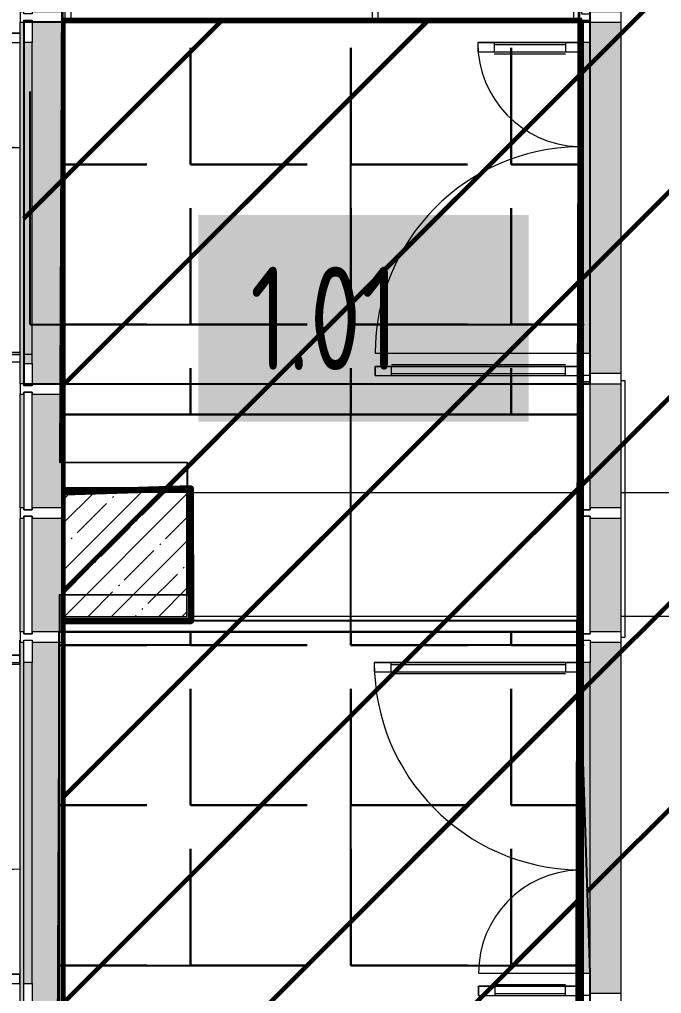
# Model space of a CAD drawing. Header units: millimetres. Extents: x -164500 to 426394, y -23753 to 102118.
# Drawn here: x 3915 to 7020, y 15889 to 20602 of the extents above; entities that cross this region are included whole.
import ezdxf

# ---------------------------------------------------------------- set-up
doc = ezdxf.new("R2010")
doc.units = ezdxf.units.MM
doc.layers.add('1.1.1) Плитка КР1 Остаток', color=52, linetype='Continuous')
for name, color, linetype, lineweight in [('183 стяжка подвал', 160, 'Continuous', 60), ('196 1-3 этаж гидро изол', 6, 'Continuous', 60), ('384 ПК-3', 30, 'Continuous', 120), ('9.2) Решетки Гр-1', 30, 'Continuous', 30), ('A-DETL-GENF', 7, 'Continuous', 9), ('A-FLOR', 7, 'Continuous', 9), ('A-GLAZ-CURT-1', 7, 'Continuous', 5), ('A-GLAZ-CURT-2', 7, 'Continuous', 20), ('A-GLAZ-CWMG', 7, 'Continuous', 9), ('A-GLAZ-CWMG-1', 7, 'Continuous', 20), ('S-COLS-1', 7, 'Continuous', 5)]:
    doc.layers.add(name, color=color, linetype=linetype, lineweight=lineweight)
doc.layers.add('A-DOOR-1', color=7, linetype='Continuous', lineweight=5, true_color=0xc0c0c0)
doc.styles.add('СПДС', font='ГОСТ тип А.ttf', dxfattribs={"width": 0.9})
pattern_1 = [(45, (205553.1, 26879), (-498.4042, 498.4042), [])]
pattern_2 = [(0, (205553.1, 26879), (0, 775.335), [563.88, -211.455]), (90, (205553.1, 26879), (-775.335, 5e-14), [563.88, -211.455])]

# ---------------------------------------------------------------- blocks, each defined once
blk = doc.blocks.new('Прямоугольный импост - Импост структурный с накладкой - 160мм-19877844-Объем проектирования 1 этажа')
at = {"layer": 'A-GLAZ-CWMG-1'}
for p, q in [((-50, 0), (-50, 17)), ((-50, 17), (0, 17)), ((-40, 0), (-50, 0)), ((-40, -40), (-40, 0)), ((0, 0), (-10, 0)), ((-10, 0), (-10, -40)), ((0, 7), (0, 0)), ((-50, -140), (-50, -40)), ((-50, -40), (-40, -40)), ((-10, -40), (0, -40)), ((0, -40), (0, -140)), ((0, -140), (-50, -140))]:
    blk.add_line(p, q, dxfattribs=at)
blk = doc.blocks.new('Системная панель - Стекло - 40мм-32257947-Объем проектирования 1 этажа')
at = {"layer": 'A-GLAZ-CURT-1'}
h = blk.add_hatch(dxfattribs=at)
h.set_pattern_fill('FP_71', color=256, style=0, pattern_type=2)
h.set_pattern_definition([(135, (18475, -6770), (-565.685, -565.685), [400, -1200]), (135, (18675, -7170), (-565.685, -565.685), [1200, -400]), (135, (18875, -6370), (-565.685, -565.685), [400, -1200])])
h.paths.add_polyline_path([(310, 0), (310, 40), (-310, 40), (-310, 0), (245, 0)])
at = {"layer": 'A-GLAZ-CURT-2'}
for p, q in [((310, 40), (-310, 40)), ((-310, 40), (-310, 0)), ((-310, 0), (310, 0)), ((310, 0), (310, 40))]:
    blk.add_line(p, q, dxfattribs=at)
blk = doc.blocks.new('Прямоугольный импост - Импост структурный с накладкой - 190мм-32257948-Объем проектирования 1 этажа')
at = {"layer": 'A-GLAZ-CWMG'}
for points in [[(6553, 18375), (6570, 18375), (6570, 18975), (6553, 18975), (6553, 18409.4)], [(6610, 18375), (6760, 18375), (6760, 18975), (6610, 18975), (6610, 18450)]]:
    blk.add_hatch(color=256, dxfattribs=at).paths.add_polyline_path(points)
for p, q in [((6553, 18375), (6553, 18975)), ((6760, 18375), (6760, 18975))]:
    blk.add_line(p, q, dxfattribs=at)
blk = doc.blocks.new('Прямоугольный импост - Импост структурный с накладкой - 190мм-32257698-Объем проектирования 1 этажа')
at = {"layer": 'A-GLAZ-CWMG'}
for points in [[(6560, 16025), (6570, 16025), (6570, 17725), (6553, 17725), (6553, 16025)], [(6760, 16025), (6760, 17725), (6610, 17725), (6610, 16025)], [(6570, 16123), (6610, 16123), (6610, 17627), (6570, 17627), (6570, 16699.3)]]:
    blk.add_hatch(color=256, dxfattribs=at).paths.add_polyline_path(points)
for p, q in [((6553, 16025), (6553, 17725)), ((6760, 16025), (6760, 17725)), ((6570, 16123), (6570, 17627)), ((6610, 16123), (6610, 17627))]:
    blk.add_line(p, q, dxfattribs=at)
blk = doc.blocks.new('Прямоугольный импост - Импост структурный с накладкой - 190мм-22862222-Объем проектирования 1 этажа')
at = {"layer": 'A-GLAZ-CWMG-1'}
for p, q in [((-25, 0), (-25, 17)), ((-25, 17), (25, 17)), ((25, 0), (15, 0)), ((15, 0), (15, -40)), ((25, 17), (25, 0)), ((-25, -190), (-25, -40)), ((15, -40), (25, -40)), ((25, -40), (25, -190)), ((25, -190), (-25, -190))]:
    blk.add_line(p, q, dxfattribs=at)
blk = doc.blocks.new('Прямоугольный импост - Импост структурный с накладкой - 190мм-V44-Объем проектирования 1 этажа')
at = {"layer": 'A-GLAZ-CWMG-1'}
for p, q in [((-25, 0), (-25, 17)), ((-25, 17), (25, 17)), ((-15, 0), (-25, 0)), ((-15, -40), (-15, 0)), ((25, 17), (25, 0)), ((-25, -190), (-25, -40)), ((-25, -40), (-15, -40)), ((25, -40), (25, -190)), ((25, -190), (-25, -190))]:
    blk.add_line(p, q, dxfattribs=at)
blk = doc.blocks.new('Прямоугольный импост - Импост структурный с накладкой - 160мм-19877847-Объем проектирования 1 этажа')
at = {"layer": 'A-GLAZ-CWMG-1'}
for p, q in [((0, 17), (-50, 17)), ((-50, 17), (-50, 0)), ((-50, 0), (-40, 0)), ((-40, 0), (-40, -40)), ((-10, -40), (-10, 0)), ((-10, 0), (0, 0)), ((0, 0), (0, 17)), ((-40, -40), (-50, -40)), ((-50, -40), (-50, -140)), ((0, -40), (-10, -40)), ((0, -140), (0, -40)), ((-50, -140), (0, -140))]:
    blk.add_line(p, q, dxfattribs=at)
blk = doc.blocks.new('Дверь_Витражная_остекление_ - ДВН_ДАО_Главный вход_1800 в свету 4-32257700-Объем проектирования 1 этажа')
at = {"layer": 'A-DETL-GENF'}
for p, q in [((-752, -1004), (-752, -17)), ((-752, -17), (-752, -1004)), ((-707, -1004), (-707, -17)), ((-707, -1004), (-707, -17)), ((815, -500), (815, -17)), ((815, -17), (815, -500)), ((860, -500), (860, -17)), ((860, -500), (860, -17)), ((-752, -80), (-707, -80)), ((-742, -924), (-742, -80)), ((-698, -924), (-698, -80)), ((806, -420), (806, -80)), ((860, -80), (815, -80)), ((850, -420), (850, -80)), ((860, -420), (815, -420)), ((860, -500), (815, -500)), ((815, -500), (860, -500)), ((-752, -924), (-707, -924)), ((-752, -1004), (-707, -1004)), ((-752, -1004), (-707, -1004))]:
    blk.add_line(p, q, dxfattribs=at)
at = {"layer": 'A-DOOR-1'}
for p, q in [((-860, 40), (-752, 40)), ((-860, 0), (-860, 40)), ((-752, 40), (-752, 0)), ((752, 40), (860, 40)), ((752, 0), (752, 40)), ((860, 40), (860, 0)), ((-752, 0), (-860, 0)), ((-752, -1004), (-752, -17)), ((860, 0), (752, 0)), ((752, -500), (752, -17))]:
    blk.add_line(p, q, dxfattribs=at)
for centre, radius, start, end in [((-752, 0), 1004, 270, 359.0249), ((752, 0), 500, 181.9705, 270)]:
    blk.add_arc(centre, radius, start, end, dxfattribs=at)
blk = doc.blocks.new('Прямоугольный импост - Импост структурный с накладкой - 160мм-23189503-Объем проектирования 1 этажа')
at = {"layer": 'A-GLAZ-CWMG'}
for p, q in [((5545, 20882), (4110, 20882)), ((5545, 20725), (4110, 20725))]:
    blk.add_line(p, q, dxfattribs=at)
blk = doc.blocks.new('Прямоугольный импост - Импост структурный с накладкой - 190мм-23190275-Объем проектирования 1 этажа')
at = {"layer": 'A-GLAZ-CWMG'}
for points in [[(3854.1, 15975.1), (3871.1, 15975.1), (3871.1, 16750.1), (3854.1, 16750.1), (3854.1, 15982.1)], [(3911.1, 16073.1), (3910, 16750.1), (3871.1, 16750.1), (3871.1, 16073.1), (3910, 16073.1)], [(4061.1, 15975.1), (4060, 16750.1), (3911.1, 16750.1), (3911.1, 15975.1), (4060, 15975.1)]]:
    blk.add_hatch(color=256, dxfattribs=at).paths.add_polyline_path(points)
for p, q in [((3854.1, 15975.1), (3854.1, 16750.1)), ((3871.1, 16073.1), (3871.1, 16750.1)), ((3911.1, 16073.1), (3911.1, 16750.1)), ((4061.1, 15975.1), (4061.1, 16750.1)), ((3861.1, 15975.1), (3854.1, 15975.1)), ((4061.1, 15975.1), (4031.1, 15975.1))]:
    blk.add_line(p, q, dxfattribs=at)
blk = doc.blocks.new('Прямоугольный импост - Импост структурный с накладкой - 190мм-23190277-Объем проектирования 1 этажа')
at = {"layer": 'A-GLAZ-CWMG'}
for points in [[(3871.1, 19950.1), (3871.1, 20725.1), (3854.1, 20725.1), (3854.1, 19950.1), (3861.1, 19950.1)], [(4031.1, 19950.1), (4061.1, 19950.1), (4060, 20725.1), (3911.1, 20725), (3911.1, 19950.1), (4006.1, 19950.1)], [(3871.1, 19950.1), (3911.1, 19950.1), (3910, 20627.1), (3871.1, 20627.1), (3871.1, 20132.4)]]:
    blk.add_hatch(color=256, dxfattribs=at).paths.add_polyline_path(points)
for p, q in [((3854.1, 19950.1), (3854.1, 20725.1)), ((4061.1, 19950.1), (4061.1, 20725)), ((3871.1, 19950.1), (3871.1, 20627.1)), ((3911.1, 19950.1), (3911.1, 20627.1))]:
    blk.add_line(p, q, dxfattribs=at)
blk = doc.blocks.new('Прямоугольный импост - Импост структурный с накладкой - 190мм-V141-Объем проектирования 1 этажа')
at = {"layer": 'A-GLAZ-CWMG-1'}
for p, q in [((-25, 0), (-25, 17)), ((-25, 17), (25, 17)), ((-15, 0), (-25, 0)), ((-15, -40), (-15, 0)), ((25, 17), (25, 0)), ((-25, -190), (-25, -40)), ((-25, -40), (-15, -40)), ((25, -40), (25, -190)), ((25, -190), (-25, -190))]:
    blk.add_line(p, q, dxfattribs=at)
blk = doc.blocks.new('Прямоугольный импост - Импост структурный с накладкой - 160мм-23770448-Объем проектирования 1 этажа')
at = {"layer": 'A-GLAZ-CWMG'}
for p, q in [((6520, 20882), (5595, 20882)), ((6520, 20725), (5595, 20725))]:
    blk.add_line(p, q, dxfattribs=at)
blk = doc.blocks.new('Прямоугольный импост - Импост структурный с накладкой - 160мм-19877843-Объем проектирования 1 этажа')
at = {"layer": 'A-GLAZ-CWMG-1'}
for p, q in [((-25, 0), (-25, 17)), ((-25, 17), (25, 17)), ((-15, 0), (-25, 0)), ((-15, -40), (-15, 0)), ((25, 0), (15, 0)), ((15, 0), (15, -40)), ((25, 17), (25, 0)), ((-25, -140), (-25, -40)), ((-25, -40), (-15, -40)), ((15, -40), (25, -40)), ((25, -40), (25, -140)), ((25, -140), (-25, -140))]:
    blk.add_line(p, q, dxfattribs=at)
blk = doc.blocks.new('BSC_Колонна _Прямоугольная - 600х600-17858062-Объем проектирования 1 этажа')
at = {"layer": 'S-COLS-1'}
h = blk.add_hatch(dxfattribs=at)
h.set_pattern_fill('FP_153', color=256, style=0, pattern_type=2)
h.set_pattern_definition([(45, (-4360, -18150), (-114.0493, 114.0493), []), (45, (-4245.95, -18150), (-114.0493, 114.0493), [201.612, -40.322, 6.706, -33.617])])
h.paths.add_polyline_path([(-300, -300), (300, -300), (300, 300), (-300, 300), (-300, -137.6)])
for p, q in [((300, 300), (-300, 300)), ((-300, 300), (-300, -300)), ((300, -300), (300, 300)), ((-300, -300), (300, -300))]:
    blk.add_line(p, q, dxfattribs=at)
blk = doc.blocks.new('Прямоугольный импост - Импост структурный с накладкой - 190мм-V155-Объем проектирования 1 этажа')
at = {"layer": 'A-GLAZ-CWMG-1'}
for p, q in [((-25, 0), (-25, 17)), ((-25, 17), (25, 17)), ((-15, 0), (-25, 0)), ((-15, -40), (-15, 0)), ((25, 17), (25, 0)), ((-25, -190), (-25, -40)), ((-25, -40), (-15, -40)), ((25, -40), (25, -190)), ((25, -190), (-25, -190))]:
    blk.add_line(p, q, dxfattribs=at)
blk = doc.blocks.new('Дверь_Витражная_остекление_ - ДВН_ДАО_Главный вход_1800 в свету 3-32257949-Объем проектирования 1 этажа')
at = {"layer": 'A-DETL-GENF'}
for p, q in [((-752, -504), (-752, -17)), ((-752, -17), (-752, -504)), ((-707, -504), (-707, -17)), ((-707, -504), (-707, -17)), ((815, -1000), (815, -17)), ((815, -17), (815, -1000)), ((860, -1000), (860, -17)), ((860, -1000), (860, -17)), ((-752, -80), (-707, -80)), ((-742, -424), (-742, -80)), ((-698, -424), (-698, -80)), ((806, -920), (806, -80)), ((860, -80), (815, -80)), ((850, -920), (850, -80)), ((-752, -424), (-707, -424)), ((-752, -504), (-707, -504)), ((-752, -504), (-707, -504)), ((860, -920), (815, -920)), ((860, -1000), (815, -1000)), ((815, -1000), (860, -1000))]:
    blk.add_line(p, q, dxfattribs=at)
at = {"layer": 'A-DOOR-1'}
for p, q in [((-860, 40), (-752, 40)), ((-860, 0), (-860, 40)), ((-752, 40), (-752, 0)), ((752, 40), (860, 40)), ((752, 0), (752, 40)), ((860, 40), (860, 0)), ((-752, 0), (-860, 0)), ((-752, -504), (-752, -17)), ((860, 0), (752, 0)), ((752, -1000), (752, -17))]:
    blk.add_line(p, q, dxfattribs=at)
for centre, radius, start, end in [((-752, 0), 504, 270, 358.0452), ((752, 0), 1000, 180.979, 270)]:
    blk.add_arc(centre, radius, start, end, dxfattribs=at)
blk = doc.blocks.new('Системная панель - Стекло - 40мм-23926328-Объем проектирования 1 этажа')
at = {"layer": 'A-GLAZ-CURT-1'}
h = blk.add_hatch(dxfattribs=at)
h.set_pattern_fill('FP_157', color=256, style=0, pattern_type=2)
h.set_pattern_definition([(135, (17850, -6770), (-565.685, -565.685), [400, -1200]), (135, (18050, -7170), (-565.685, -565.685), [1200, -400]), (135, (18250, -6370), (-565.685, -565.685), [400, -1200])])
h.paths.add_polyline_path([(285, 40), (-285, 40), (-285, 0), (285, 0)])
at = {"layer": 'A-GLAZ-CURT-2'}
for p, q in [((285, 40), (-285, 40)), ((-285, 40), (-285, 0)), ((-285, 0), (285, 0)), ((285, 0), (285, 40))]:
    blk.add_line(p, q, dxfattribs=at)
blk = doc.blocks.new('Прямоугольный импост - Импост структурный с накладкой - 190мм-23926323-Объем проектирования 1 этажа')
at = {"layer": 'A-GLAZ-CWMG'}
for points in [[(6570, 17775), (6570, 18325), (6553, 18325), (6553, 17775), (6560, 17775)], [(6610, 17775), (6760, 17775), (6760, 18325), (6610, 18325), (6610, 17830)]]:
    blk.add_hatch(color=256, dxfattribs=at).paths.add_polyline_path(points)
for p, q in [((6553, 17775), (6553, 18325)), ((6760, 17775), (6760, 18325))]:
    blk.add_line(p, q, dxfattribs=at)
blk = doc.blocks.new('Прямоугольный импост - Импост структурный с накладкой - 190мм-V156-Объем проектирования 1 этажа')
at = {"layer": 'A-GLAZ-CWMG-1'}
for p, q in [((-25, 0), (-25, 17)), ((-25, 17), (25, 17)), ((-15, 0), (-25, 0)), ((-15, -40), (-15, 0)), ((25, 0), (15, 0)), ((15, 0), (15, -40)), ((25, 17), (25, 0)), ((-25, -190), (-25, -40)), ((-25, -40), (-15, -40)), ((15, -40), (25, -40)), ((25, -40), (25, -190)), ((25, -190), (-25, -190))]:
    blk.add_line(p, q, dxfattribs=at)
blk = doc.blocks.new('Прямоугольный импост - Импост структурный с накладкой - 190мм-23933667-Объем проектирования 1 этажа')
at = {"layer": 'A-GLAZ-CWMG'}
for points in [[(3861.1, 19150.1), (3871.1, 19150.1), (3871.1, 19950.1), (3854.1, 19950.1), (3854.1, 19150.1)], [(3871.1, 19150.1), (3911.1, 19150.1), (3910, 19950.1), (3871.1, 19950.1)], [(4060, 19150.1), (4061.1, 19150.1), (4060, 19950.1), (3911.1, 19950.1), (3911.1, 19150.1), (4031.1, 19150.1)]]:
    blk.add_hatch(color=256, dxfattribs=at).paths.add_polyline_path(points)
for p, q in [((3854.1, 19150.1), (3854.1, 19950.1)), ((3871.1, 19150.1), (3871.1, 19950.1)), ((3911.1, 19150.1), (3911.1, 19950.1)), ((4061.1, 19150.1), (4061.1, 19950.1))]:
    blk.add_line(p, q, dxfattribs=at)
blk = doc.blocks.new('Дверь_Витражная_СКБ_2Ст - ВН-1_ ДВН_ДАО_Главный вход_1800 в свету 3-31912953-Объем проектирования 1 этажа')
at = {"layer": 'A-DETL-GENF'}
for p, q in [((732, 40), (732, 0)), ((732, 40), (732, 0)), ((-822, -554), (-822, -17)), ((-822, -17), (-822, -554)), ((-777, -554), (-777, -17)), ((-777, -554), (-777, -17)), ((723, -1000), (723, -17)), ((723, -17), (723, -1000)), ((768, -1000), (768, -17)), ((768, -1000), (768, -17)), ((-822, -80), (-777, -80)), ((-812, -474), (-812, -80)), ((-768, -474), (-768, -80)), ((714, -920), (714, -80)), ((768, -80), (723, -80)), ((758, -920), (758, -80)), ((-822, -474), (-777, -474)), ((-822, -554), (-777, -554)), ((-822, -554), (-777, -554)), ((768, -920), (723, -920)), ((768, -1000), (723, -1000)), ((723, -1000), (768, -1000))]:
    blk.add_line(p, q, dxfattribs=at)
at = {"layer": 'A-DOOR-1'}
for p, q in [((-885, 40), (-777, 40)), ((-885, 0), (-885, 40)), ((-777, 40), (-777, 0)), ((777, 40), (885, 40)), ((777, 0), (777, 40)), ((885, 40), (885, 0)), ((-777, 0), (-885, 0)), ((-822, -554), (-822, -17)), ((732, -1000), (732, -17)), ((885, 0), (777, 0))]:
    blk.add_line(p, q, dxfattribs=at)
for centre, radius, start, end in [((-822, 0), 554, 270, 358.227), ((732, 0), 1000, 180.979, 270)]:
    blk.add_arc(centre, radius, start, end, dxfattribs=at)
blk = doc.blocks.new('Системная панель - Стекло - 40мм-V190-Объем проектирования 1 этажа')
at = {"layer": 'A-GLAZ-CURT-2'}
for p, q in [((285, 40), (-285, 40)), ((-285, 40), (-285, 0)), ((-285, 0), (285, 0)), ((285, 0), (285, 40))]:
    blk.add_line(p, q, dxfattribs=at)
blk = doc.blocks.new('Прямоугольный импост - Импост структурный с накладкой - 190мм-V191-Объем проектирования 1 этажа')
at = {"layer": 'A-GLAZ-CWMG'}
for points in [[(3861.1, 17775.1), (3871.1, 17775.1), (3871.1, 18325.1), (3854.1, 18325.1), (3854.1, 17775.1)], [(4060, 17775.1), (4061.1, 17775.1), (4060, 18325.1), (3911.1, 18325.1), (3911.1, 17775.1), (4031.1, 17775.1)]]:
    blk.add_hatch(color=256, dxfattribs=at).paths.add_polyline_path(points)
for p, q in [((3854.1, 17775.1), (3854.1, 18325.1)), ((4061.1, 17775.1), (4061.1, 17850))]:
    blk.add_line(p, q, dxfattribs=at)
blk = doc.blocks.new('Прямоугольный импост - Импост структурный с накладкой - 190мм-V192-Объем проектирования 1 этажа')
at = {"layer": 'A-GLAZ-CWMG-1'}
for p, q in [((-25, 0), (-25, 17)), ((-25, 17), (25, 17)), ((-15, 0), (-25, 0)), ((-15, -40), (-15, 0)), ((25, 0), (15, 0)), ((15, 0), (15, -40)), ((25, 17), (25, 0)), ((-25, -188.9), (-25, -40)), ((-25, -40), (-15, -40)), ((15, -40), (25, -40)), ((25, -40), (25, -188.9))]:
    blk.add_line(p, q, dxfattribs=at)
blk = doc.blocks.new('Дверь_Витражная_СКБ_2Ст - ВН-1_ ДВН_ДАО_Главный вход_1800 в свету 4-31912968-Объем проектирования 1 этажа')
at = {"layer": 'A-DETL-GENF'}
for p, q in [((-885, -20), (-885, -17)), ((-885, -17), (-885, -20)), ((-777, -20), (-885, -20)), ((-885, -20), (-777, -20)), ((-768, -20), (-813, -20)), ((-813, -1020), (-813, -20)), ((-768, -20), (-813, -20)), ((-813, -20), (-813, -1020)), ((-777, -17), (-777, -20)), ((-777, -20), (-777, -17)), ((-768, -1020), (-768, -20)), ((-768, -1020), (-768, -20)), ((732, -20), (777, -20)), ((732, -574), (732, -20)), ((732, -20), (732, -574)), ((777, -20), (732, -20)), ((777, -17), (777, -20)), ((777, -17), (777, -20)), ((777, -574), (777, -20)), ((777, -574), (777, -20)), ((777, -20), (885, -20)), ((777, -20), (885, -20)), ((885, -20), (885, -10)), ((885, -20), (885, -10)), ((-813, -100), (-768, -100)), ((-803, -940), (-803, -100)), ((-759, -940), (-759, -100)), ((723, -494), (723, -100)), ((777, -100), (732, -100)), ((767, -494), (767, -100)), ((777, -494), (732, -494)), ((777, -574), (732, -574)), ((732, -574), (777, -574)), ((-813, -940), (-768, -940)), ((-813, -1020), (-768, -1020)), ((-813, -1020), (-768, -1020))]:
    blk.add_line(p, q, dxfattribs=at)
at = {"layer": 'A-DOOR-1'}
for p, q in [((-885, 40), (-777, 40)), ((-885, 0), (-885, 40)), ((-777, 40), (-777, 0)), ((777, 40), (885, 40)), ((777, 0), (777, 40)), ((885, 40), (885, 0)), ((-777, 0), (-885, 0)), ((-777, -1020), (-777, -20)), ((885, 0), (777, 0)), ((777, -574), (777, -20))]:
    blk.add_line(p, q, dxfattribs=at)
for centre, radius, start, end in [((-777, -20), 1000, 270, 0), ((777, -20), 554, 180, 270)]:
    blk.add_arc(centre, radius, start, end, dxfattribs=at)
blk = doc.blocks.new('Прямоугольный импост - Импост структурный с накладкой - 190мм-23933759-Объем проектирования 1 этажа')
at = {"layer": 'A-GLAZ-CWMG'}
for points in [[(3861.1, 17550.1), (3871.1, 17550.1), (3871.1, 17725.1), (3854.1, 17725.1), (3854.1, 17550.1)], [(4031.1, 17550.1), (4061.1, 17550.1), (4060, 17725.1), (3911.1, 17725.1), (3911.1, 17550.1), (4006.1, 17550.1)], [(3911.1, 17550.1), (3910, 17627.1), (3871.1, 17627.1), (3871.1, 17550.1), (3910, 17550.1)]]:
    blk.add_hatch(color=256, dxfattribs=at).paths.add_polyline_path(points)
for p, q in [((3854.1, 17550.1), (3854.1, 17725.1)), ((4061.1, 17550.1), (4061.1, 17725.1)), ((3871.1, 17550.1), (3871.1, 17627.1)), ((3911.1, 17550.1), (3911.1, 17627.1))]:
    blk.add_line(p, q, dxfattribs=at)
blk = doc.blocks.new('Прямоугольный импост - Импост структурный с накладкой - 190мм-23933741-Объем проектирования 1 этажа')
at = {"layer": 'A-GLAZ-CWMG-1'}
for p, q in [((-25, 0), (-25, 17)), ((-25, 17), (25, 17)), ((-15, 0), (-25, 0)), ((-15, -40), (-15, 0)), ((25, 17), (25, 0)), ((-25, -190), (-25, -40)), ((-25, -40), (-15, -40)), ((25, -40), (25, -190)), ((25, -190), (-25, -190))]:
    blk.add_line(p, q, dxfattribs=at)
blk = doc.blocks.new('Системная панель - Стекло - 40мм-V207-Объем проектирования 1 этажа')
at = {"layer": 'A-GLAZ-CURT-2'}
for p, q in [((285, 40), (-285, 40)), ((-285, 40), (-285, 0)), ((-285, 0), (285, 0)), ((285, 0), (285, 40))]:
    blk.add_line(p, q, dxfattribs=at)
blk = doc.blocks.new('Прямоугольный импост - Импост структурный с накладкой - 190мм-V208-Объем проектирования 1 этажа')
at = {"layer": 'A-GLAZ-CWMG'}
for points in [[(3861.1, 18375.1), (3871.1, 18375.1), (3871.1, 18925.1), (3854.1, 18925.1), (3854.1, 18375.1)], [(4031.1, 18375.1), (4060, 18375.1), (4060, 18925.1), (3911.1, 18925.1), (3911.1, 18375.1), (4006.1, 18375.1)]]:
    blk.add_hatch(color=256, dxfattribs=at).paths.add_polyline_path(points)
for p, q in [((3854.1, 18375.1), (3854.1, 18925.1)), ((4061.1, 18450), (4061.1, 18925.1))]:
    blk.add_line(p, q, dxfattribs=at)
blk = doc.blocks.new('Прямоугольный импост - Импост структурный с накладкой - 190мм-V209-Объем проектирования 1 этажа')
at = {"layer": 'A-GLAZ-CWMG-1'}
for p, q in [((-25, 0), (-25, 17)), ((-25, 17), (25, 17)), ((25, 0), (15, 0)), ((15, 0), (15, -40)), ((25, 17), (25, 0)), ((-25, -190), (-25, -40)), ((15, -40), (25, -40)), ((25, -40), (25, -190)), ((25, -190), (-25, -190))]:
    blk.add_line(p, q, dxfattribs=at)
blk = doc.blocks.new('Прямоугольный импост - Импост структурный с накладкой - 190мм-23933668-Объем проектирования 1 этажа')
at = {"layer": 'A-GLAZ-CWMG'}
for points in [[(3871.1, 18975.1), (3871.1, 19150.1), (3854.1, 19150.1), (3854.1, 18975.1), (3861.1, 18975.1)], [(3911.1, 19073.1), (3910, 19150.1), (3871.1, 19150.1), (3871.1, 19073.1), (3910, 19073.1)], [(4031.1, 18975.1), (4061.1, 18975.1), (4060, 19150.1), (3911.1, 19150.1), (3911.1, 18975.1), (4006.1, 18975.1)]]:
    blk.add_hatch(color=256, dxfattribs=at).paths.add_polyline_path(points)
for p, q in [((3854.1, 18975.1), (3854.1, 19150.1)), ((3871.1, 19073.1), (3871.1, 19150.1)), ((3911.1, 19073.1), (3911.1, 19150.1)), ((4061.1, 18975.1), (4061.1, 19150.1))]:
    blk.add_line(p, q, dxfattribs=at)

msp = doc.modelspace()

# ---------------------------------------------------------------- hatches: boundary and pattern name
at = {"layer": '1.1.1) Плитка КР1 Остаток'}
h = msp.add_hatch(dxfattribs=at)
h.set_pattern_fill('ANGLE', color=256, scale=222)
h.set_pattern_definition([(0, (205553.1, 26879), (0, 1550.67), [1127.76, -422.91]), (90, (205553.1, 26879), (-1550.67, 9e-14), [1127.76, -422.91])])
h.paths.add_polyline_path([(13754.702, 17684.938), (14405.702, 17684.938), (14405.702, 18338.438), (13754.702, 18338.438)], flags=16)
h.paths.add_polyline_path([(13743.702, 21432.938), (14405.702, 21432.938), (14405.702, 22095.938), (13743.702, 22095.938)], flags=16)
h.paths.add_polyline_path([(6445.137, 7763.938), (6442.548, 7557.281), (4619.702, 7556.938), (4619.702, 7763.938), (1354.702, 7783.938), (1355.702, 8384.938), (609.702, 8383.938), (610.702, 10742.938), (1874.702, 10763.938), (1874.702, 11243.938), (3624.702, 11263.938), (3624.702, 10763.938), (6824.702, 10763.938), (6824.702, 11488.938), (6744.702, 11488.938), (6744.702, 12388.938), (6832.702, 12388.938), (6844.702, 14438.938), (7162.202, 14438.938), (7159.702, 14839.938), (6844.702, 14839.938), (6824.702, 15208.938), (6674.702, 15208.938), (6674.702, 15986.938), (6617.702, 17692.938), (4745.702, 17692.938), (4745.702, 18333.137), (4130.853, 18334.256), (4130.853, 18839.06), (6674.702, 18838.938), (6674.702, 20645.938), (9795.702, 20645.938), (9774.702, 22063.938), (9174.702, 22063.938), (9174.702, 24183.938), (9774.702, 24183.938), (9774.702, 24722.262), (13768.823, 24626.219), (14845.702, 24626.219), (14845.702, 26422.938), (18154.958, 26351.124), (18154.958, 26143.938), (18794.958, 26143.938), (18804.143, 26351.124), (20274.702, 26351.124), (20274.702, 26963.938), (21974.702, 26963.938), (21974.702, 14463.938), (22654.702, 14463.938), (22654.702, 13138.938), (22633.702, 11984.938), (22374.702, 11971.938), (22374.702, 11825.982), (20499.702, 11830.384), (20514.702, 11971.938), (20295.702, 11984.938), (20295.702, 15094.938), (13774.702, 15063.938), (13774.702, 10763.938), (20209.461, 10763.938), (20209.461, 7763.938)])
h.paths.add_polyline_path([(3935.822, 18839.06), (6674.702, 18839.06), (6674.702, 20588.938), (3935.822, 20588.938)], flags=17)
h.paths.add_polyline_path([(6612.528, 17692.938), (4124.702, 17692.938), (4124.702, 15113.938), (6612.528, 15113.938)], flags=17)
at = {"layer": '183 стяжка подвал'}
h = msp.add_hatch(dxfattribs=at)
h.set_pattern_fill('ANSI31', color=256, scale=222)
h.set_pattern_definition(pattern_1)
h.paths.add_polyline_path([(13754.702, 17684.938), (14405.702, 17684.938), (14405.702, 18338.438), (13754.702, 18338.438)], flags=16)
h.paths.add_polyline_path([(13743.702, 21432.938), (14405.702, 21432.938), (14405.702, 22095.938), (13743.702, 22095.938)], flags=16)
h.paths.add_polyline_path([(6445.137, 7763.938), (6442.548, 7557.281), (4619.702, 7556.938), (4619.702, 7763.938), (1354.702, 7783.938), (1355.702, 8384.938), (609.702, 8383.938), (610.702, 10742.938), (1874.702, 10763.938), (1874.702, 11243.938), (3624.702, 11263.938), (3624.702, 10763.938), (6824.702, 10763.938), (6824.702, 11488.938), (6744.702, 11488.938), (6744.702, 12388.938), (6832.702, 12388.938), (6844.702, 14438.938), (7162.202, 14438.938), (7159.702, 14839.938), (6844.702, 14839.938), (6824.702, 15208.938), (6674.702, 15208.938), (6674.702, 15986.938), (6617.702, 17692.938), (4745.702, 17692.938), (4745.702, 18333.137), (4130.853, 18334.256), (4130.853, 18839.06), (6674.702, 18838.938), (6674.702, 20645.938), (9795.702, 20645.938), (9774.702, 22063.938), (9174.702, 22063.938), (9174.702, 24183.938), (9774.702, 24183.938), (9774.702, 24722.262), (13768.823, 24626.219), (14845.702, 24626.219), (14845.702, 26422.938), (18154.958, 26351.124), (18154.958, 26143.938), (18794.958, 26143.938), (18804.143, 26351.124), (20274.702, 26351.124), (20274.702, 26963.938), (21974.702, 26963.938), (21974.702, 14463.938), (22654.702, 14463.938), (22654.702, 13138.938), (22633.702, 11984.938), (22374.702, 11971.938), (22374.702, 11825.982), (20499.702, 11830.384), (20514.702, 11971.938), (20295.702, 11984.938), (20295.702, 15094.938), (13774.702, 15063.938), (13774.702, 10763.938), (20209.461, 10763.938), (20209.461, 7763.938)])
h.paths.add_polyline_path([(3935.822, 18839.06), (6674.702, 18839.06), (6674.702, 20588.938), (3935.822, 20588.938)], flags=17)
h.paths.add_polyline_path([(6612.528, 17692.938), (4124.702, 17692.938), (4124.702, 15113.938), (6612.528, 15113.938)], flags=17)
h.paths.add_polyline_path([(21915.974, 15309.069), (28602.728, 15309.069), (28602.728, 26272.402), (21915.974, 26272.402)])
at = {"layer": '196 1-3 этаж гидро изол'}
h = msp.add_hatch(dxfattribs=at)
h.set_pattern_fill('ANSI31', color=256, scale=222)
h.set_pattern_definition(pattern_1)
h.paths.add_polyline_path([(6634.702, 20598.938), (4125.822, 20598.938), (4125.822, 15222.06), (6634.702, 15222.06)])
at = {"layer": '9.2) Решетки Гр-1', "lineweight": 30}
h = msp.add_hatch(dxfattribs=at)
h.set_pattern_fill('ANGLE', color=256, scale=111)
h.set_pattern_definition(pattern_2)
h.paths.add_polyline_path([(4125.822, 18690.418), (6617.702, 18690.418), (6617.702, 20588.938), (4125.822, 20588.938)])
h = msp.add_hatch(dxfattribs=at)
h.set_pattern_fill('ANGLE', color=256, scale=111)
h.set_pattern_definition(pattern_2)
h.paths.add_polyline_path([(4107.052, 17639.06), (6617.702, 17639.06), (6617.702, 15204.938), (4107.052, 15204.938)])

# ---------------------------------------------------------------- linework, layer by layer
for p, q in [((4745.702, 18334.137), (4124.702, 18334.137)), ((4124.702, 18334.137), (4124.702, 18333.137)), ((4124.702, 18333.137), (4744.702, 18333.137)), ((4130.853, 18334.251), (4130.817, 18314.251)), ((4130.817, 18314.251), (4302.878, 18313.938)), ((4744.702, 18333.137), (4744.702, 18333.134)), ((4745.702, 17692.938), (4745.702, 18334.137)), ((4129.477, 17713.938), (4129.477, 17693.938)), ((4129.477, 17693.938), (4129.477, 17692.938)), ((4129.477, 17692.938), (4745.702, 17692.938))]:
    msp.add_line(p, q)
at = {"flags": 128}
msp.add_lwpolyline([(4696.975, 15329.489), (4696.644, 15188.489), (6196.64, 15184.968), (6206.64, 15184.945), (6206.968, 15324.944), (6211.968, 15324.932), (6211.971, 15325.932), (6606.97, 15325.005), (6619.648, 20725.99), (4119.94, 20731.858), (4110.473, 18460.073), (4725.32, 18458.63), (4723.815, 17817.433), (4107.801, 17818.879), (4097.433, 15330.896)], close=True, dxfattribs=at)
msp.add_lwpolyline([(6619.648, 20725.99), (6607.328, 15477.514)], dxfattribs=at)
at = {"layer": '1.1.1) Плитка КР1 Остаток'}
msp.add_lwpolyline([(6674.702, 15208.938), (6674.702, 15986.938), (6617.702, 17692.938), (4745.702, 17692.938), (4745.702, 18333.137), (4130.853, 18334.256), (4130.853, 18839.06), (6674.702, 18838.938), (6674.702, 20645.938), (9795.702, 20645.938), (9774.702, 22063.938), (9174.702, 22063.938), (9174.702, 24183.938), (9774.702, 24183.938), (9774.702, 24722.262), (13768.823, 24626.219)], dxfattribs=at)
for points in [[(3935.822, 18839.06), (6674.702, 18839.06), (6674.702, 20588.938), (3935.822, 20588.938)], [(6612.528, 17692.938), (4124.702, 17692.938), (4124.702, 15113.938), (6612.528, 15113.938)]]:
    msp.add_lwpolyline(points, close=True, dxfattribs=at)
at = {"layer": '196 1-3 этаж гидро изол'}
msp.add_lwpolyline([(6634.702, 20598.938), (4125.822, 20598.938), (4125.822, 15222.06), (6634.702, 15222.06)], close=True, dxfattribs=at)
at = {"layer": '384 ПК-3'}
msp.add_lwpolyline([(4129.477, 17692.938), (4745.702, 17692.938), (4742.993, 18333.137), (4130.817, 18314.251)], dxfattribs=at)
at = {"layer": '9.2) Решетки Гр-1', "lineweight": 30}
for points in [[(4125.822, 18690.418), (6617.702, 18690.418), (6617.702, 20588.938), (4125.822, 20588.938)], [(4107.052, 17639.06), (6617.702, 17639.06), (6617.702, 15204.938), (4107.052, 15204.938)]]:
    msp.add_lwpolyline(points, close=True, dxfattribs=at)
at = {"layer": 'A-FLOR'}
for p, q in [((4125.901, 20588.938), (6446.848, 20588.938)), ((6617.702, 20588.938), (6617.702, 20490.938)), ((6617.702, 20445.938), (6617.702, 18923.938)), ((6617.702, 18878.938), (6617.702, 17490.938)), ((6844.702, 18853.938), (6824.702, 18853.938)), ((6844.702, 17613.938), (6844.702, 18853.938)), ((4744.702, 18333.134), (4125.822, 18334.26)), ((4744.702, 17693.938), (4744.702, 18333.134)), ((4744.702, 18313.938), (6617.702, 18313.938)), ((6824.702, 18313.938), (8574.702, 18313.938)), ((4125.822, 17693.938), (4744.702, 17693.938)), ((6617.702, 17713.938), (4744.702, 17713.938)), ((8574.702, 17713.938), (6824.702, 17713.938)), ((6824.702, 17613.938), (6844.702, 17613.938)), ((6617.702, 17445.938), (6617.702, 15923.938))]:
    msp.add_line(p, q, dxfattribs=at)

# ---------------------------------------------------------------- block references
for name, p, rotation in [('Прямоугольный импост - Импост структурный с накладкой - 160мм-19877847-Объем проектирования 1 этажа', (4124.702, 20605.938), 180), ('Дверь_Витражная_СКБ_2Ст - ВН-1_ ДВН_ДАО_Главный вход_1800 в свету 3-31912953-Объем проектирования 1 этажа', (3935.822, 19714.06), 269.9999999999999), ('Дверь_Витражная_остекление_ - ДВН_ДАО_Главный вход_1800 в свету 3-32257949-Объем проектирования 1 этажа', (6634.702, 19738.938), 269.9999999999999), ('Системная панель - Стекло - 40мм-32257947-Объем проектирования 1 этажа', (6634.702, 18538.938), 269.9999999999999), ('Системная панель - Стекло - 40мм-V207-Объем проектирования 1 этажа', (3935.822, 18514.06), 269.9999999999999), ('Системная панель - Стекло - 40мм-V190-Объем проектирования 1 этажа', (3935.822, 17914.06), 269.9999999999999), ('Системная панель - Стекло - 40мм-23926328-Объем проектирования 1 этажа', (6634.702, 17913.938), 269.9999999999999), ('Дверь_Витражная_СКБ_2Ст - ВН-1_ ДВН_ДАО_Главный вход_1800 в свету 4-31912968-Объем проектирования 1 этажа', (3935.822, 16714.06), 269.9999999999999), ('Дверь_Витражная_остекление_ - ДВН_ДАО_Главный вход_1800 в свету 4-32257700-Объем проектирования 1 этажа', (6634.702, 16738.938), 269.9999999999999)]:
    msp.add_blockref(name, p, dxfattribs=dict(rotation=rotation))
for name, p in [('Прямоугольный импост - Импост структурный с накладкой - 160мм-23189503-Объем проектирования 1 этажа', (64.702, -136.062)), ('Прямоугольный импост - Импост структурный с накладкой - 160мм-23770448-Объем проектирования 1 этажа', (64.702, -136.062)), ('Прямоугольный импост - Импост структурный с накладкой - 190мм-23190277-Объем проектирования 1 этажа', (64.702, -136.062)), ('Прямоугольный импост - Импост структурный с накладкой - 190мм-32257698-Объем проектирования 1 этажа', (64.702, 2863.938)), ('Прямоугольный импост - Импост структурный с накладкой - 190мм-23933667-Объем проектирования 1 этажа', (64.702, -136.062)), ('Прямоугольный импост - Импост структурный с накладкой - 190мм-23933668-Объем проектирования 1 этажа', (64.702, -136.062)), ('Прямоугольный импост - Импост структурный с накладкой - 190мм-32257948-Объем проектирования 1 этажа', (64.702, -136.062)), ('Прямоугольный импост - Импост структурный с накладкой - 190мм-V208-Объем проектирования 1 этажа', (64.702, -136.062)), ('BSC_Колонна _Прямоугольная - 600х600-17858062-Объем проектирования 1 этажа', (4424.702, 18013.938)), ('Прямоугольный импост - Импост структурный с накладкой - 190мм-V191-Объем проектирования 1 этажа', (64.702, -136.062)), ('Прямоугольный импост - Импост структурный с накладкой - 190мм-23926323-Объем проектирования 1 этажа', (64.702, -136.062)), ('Прямоугольный импост - Импост структурный с накладкой - 190мм-23933759-Объем проектирования 1 этажа', (64.702, -136.062)), ('Прямоугольный импост - Импост структурный с накладкой - 190мм-32257698-Объем проектирования 1 этажа', (64.702, -136.062)), ('Прямоугольный импост - Импост структурный с накладкой - 190мм-23933667-Объем проектирования 1 этажа', (64.702, -2536.062)), ('Прямоугольный импост - Импост структурный с накладкой - 190мм-23190275-Объем проектирования 1 этажа', (64.702, -136.062))]:
    msp.add_blockref(name, p)
at = {"extrusion": (0, 0, -1)}
for name, p, rotation in [('Прямоугольный импост - Импост структурный с накладкой - 160мм-19877843-Объем проектирования 1 этажа', (-5634.702, 20605.938), 180), ('Прямоугольный импост - Импост структурный с накладкой - 160мм-19877844-Объем проектирования 1 этажа', (-6634.702, 20605.938), 180), ('Прямоугольный импост - Импост структурный с накладкой - 190мм-V141-Объем проектирования 1 этажа', (-3935.822, 20614.06), 270.0000000000001), ('Прямоугольный импост - Импост структурный с накладкой - 190мм-V155-Объем проектирования 1 этажа', (-6634.702, 20613.938), 270.0000000000001), ('Прямоугольный импост - Импост структурный с накладкой - 190мм-22862222-Объем проектирования 1 этажа', (-6634.702, 18863.938), 270.0000000000001), ('Прямоугольный импост - Импост структурный с накладкой - 190мм-V209-Объем проектирования 1 этажа', (-3935.822, 18814.06), 270.0000000000001), ('Прямоугольный импост - Импост структурный с накладкой - 190мм-V192-Объем проектирования 1 этажа', (-3935.822, 18214.06), 270.0000000000001), ('Прямоугольный импост - Импост структурный с накладкой - 190мм-V156-Объем проектирования 1 этажа', (-6634.702, 18213.938), 270.0000000000001), ('Прямоугольный импост - Импост структурный с накладкой - 190мм-23933741-Объем проектирования 1 этажа', (-3935.822, 17614.06), 270.0000000000001), ('Прямоугольный импост - Импост структурный с накладкой - 190мм-V44-Объем проектирования 1 этажа', (-6634.702, 17613.938), 270.0000000000001), ('Прямоугольный импост - Импост структурный с накладкой - 190мм-22862222-Объем проектирования 1 этажа', (-6634.702, 15863.938), 270.0000000000001)]:
    msp.add_blockref(name, p, dxfattribs=dict(at, rotation=rotation))

# ---------------------------------------------------------------- texts
at = {"insert": (5030.265, 19406.363), "char_height": 500, "width": 1096.7085, "attachment_point": 1, "style": 'СПДС', "bg_fill": 1, "box_fill_scale": 1.5, "bg_fill_color": 7, "bg_fill_true_color": 16777215, "bg_fill_transparency": 0}
msp.add_mtext('1.01', dxfattribs=at)

doc.saveas('drawing.dxf')
